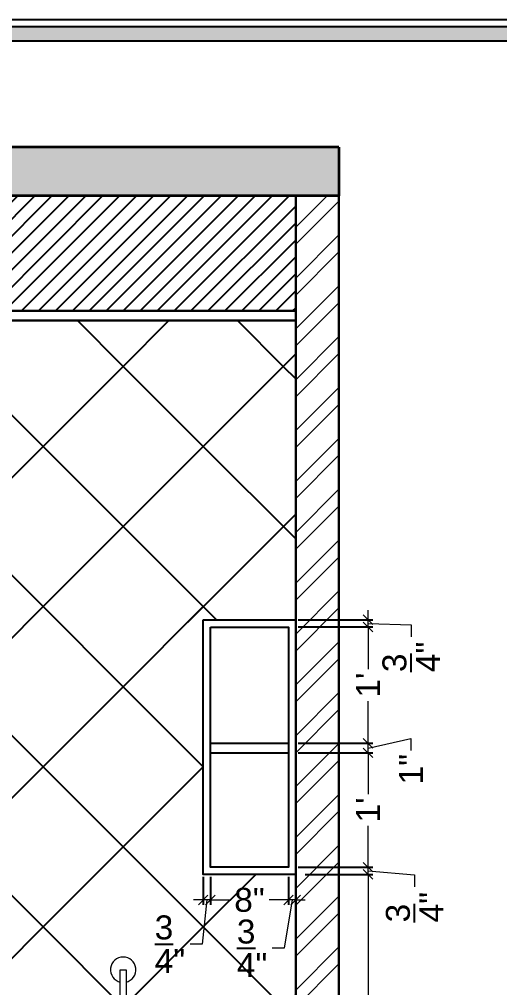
# Model space of a CAD drawing. Header units: millimetres. Extents: x 56222 to 3066687, y -650199 to -121287.
# Drawn here: x 148731.1 to 148781.2, y -183293.1 to -183192.1 of the extents above; entities that cross this region are included whole.
import ezdxf

# ---------------------------------------------------------------- set-up
doc = ezdxf.new("R2010")
doc.units = ezdxf.units.MM
doc.header["$MEASUREMENT"] = 0
doc.header["$PDMODE"] = 35
doc.layers.get('Defpoints').update_dxf_attribs({"color": 220})
for name, color, linetype, lineweight in [('dim05', 1, 'Continuous', 13), ('NAME PLATE', 7, 'Continuous', 25), ('UTILITY', 48, 'Continuous', 9), ('wall', 7, 'Continuous', 30), ('XX~SLAB ( BEAM )~ ( DIM )', 7, 'Continuous', 9)]:
    doc.layers.add(name, color=color, linetype=linetype, lineweight=lineweight)
doc.layers.add('hatch', color=253, linetype='Continuous', lineweight=0, transparency=0.4)
doc.styles.add('Arial', font='arial.ttf')
doc.styles.get("Standard").update_dxf_attribs({"font": 'arial.ttf', "height": 6})
doc.dimstyles.new('ISO-25', dxfattribs={"dimtxt": 2.5, "dimasz": 1, "dimexe": 0.5, "dimexo": 1, "dimtad": 0, "dimdec": 1, "dimlunit": 4, "dimtxsty": 'Standard', "dimblk": 'OBLIQUE', "dimcen": 2.5, "dimclrd": 1, "dimclre": 1, "dimclrt": 5, "dimadec": 0, "dimazin": 0, "dimtfac": 1, "dimtdec": 1, "dimtmove": 0, "dimatfit": 3, "dimfxl": 1, "dimlwd": -1, "dimarcsym": 0})

# ---------------------------------------------------------------- blocks, each defined once
blk = doc.blocks.new('_Oblique')
at = {"layer": 'wall', "color": 0, "lineweight": -2}
blk.add_line((-0.5, -0.5), (0.5, 0.5), dxfattribs=at)
blk = doc.blocks.new('*D1169')
at = {"layer": 'Defpoints', "color": 0, "lineweight": 25, "transparency": 16777216}
for p in [(148759.93, -183281.29), (148767.48, -183281.29), (148759.93, -183328.53)]:
    blk.add_point(p, dxfattribs=at)
at = {"layer": 'dim05', "color": 1, "linetype": 'Continuous', "lineweight": -2, "transparency": 16777216}
for p, q in [((148760.93, -183281.29), (148767.98, -183281.29)), ((148760.93, -183328.53), (148767.98, -183328.53))]:
    blk.add_line(p, q, dxfattribs=at)
at = {"layer": 'dim05', "color": 1, "linetype": 'Continuous', "transparency": 16777216}
for p, q in [((148767.48, -183281.29), (148767.48, -183299.04)), ((148767.48, -183328.53), (148767.48, -183310.77))]:
    blk.add_line(p, q, dxfattribs=at)
at = {"layer": 'dim05', "color": 1, "transparency": 16777216}
for p, rotation in [((148767.48, -183281.29), 90), ((148767.48, -183328.53), 270)]:
    blk.add_blockref('_Oblique', p, dxfattribs=dict(at, rotation=rotation))
at = {"layer": 'dim05', "color": 5, "lineweight": 25, "transparency": 16777216, "insert": (148767.48, -183304.91), "char_height": 2.5, "attachment_point": 5, "rotation": 90, "style": 'Arial'}
blk.add_mtext('3\'-11{\\H1x;\\S1/4;}"', dxfattribs=at)
blk = doc.blocks.new('*D1182')
at = {"layer": 'Defpoints', "color": 0, "lineweight": 25, "transparency": 16777216}
for p in [(148759.18, -183280.54), (148767.48, -183280.54), (148759.93, -183281.29)]:
    blk.add_point(p, dxfattribs=at)
at = {"layer": 'dim05', "color": 1, "linetype": 'Continuous', "transparency": 16777216}
for p, q in [((148767.48, -183280.54), (148767.48, -183279.54)), ((148767.48, -183281.29), (148767.48, -183280.54)), ((148767.48, -183281.29), (148767.48, -183280.54)), ((148767.48, -183280.91), (148772.34, -183281.35)), ((148767.48, -183281.29), (148767.48, -183282.29)), ((148772.34, -183281.35), (148772.34, -183282.6))]:
    blk.add_line(p, q, dxfattribs=at)
at = {"layer": 'dim05', "color": 1, "linetype": 'Continuous', "lineweight": -2, "transparency": 16777216}
for p, q in [((148760.18, -183280.54), (148767.98, -183280.54)), ((148760.93, -183281.29), (148767.98, -183281.29))]:
    blk.add_line(p, q, dxfattribs=at)
at = {"layer": 'dim05', "color": 1, "transparency": 16777216}
for p, rotation in [((148767.48, -183280.54), 270), ((148767.48, -183281.29), 90)]:
    blk.add_blockref('_Oblique', p, dxfattribs=dict(at, rotation=rotation))
at = {"layer": 'dim05', "color": 5, "lineweight": 25, "transparency": 16777216, "insert": (148772.34, -183284.71), "char_height": 2.5, "attachment_point": 5, "rotation": 90, "style": 'Arial'}
blk.add_mtext('{\\H1x;\\S3/4;}"', dxfattribs=at)
blk = doc.blocks.new('*D1183')
at = {"layer": 'Defpoints', "color": 0, "lineweight": 25, "transparency": 16777216}
for p in [(148759.18, -183268.61), (148767.48, -183268.61), (148759.18, -183280.54)]:
    blk.add_point(p, dxfattribs=at)
at = {"layer": 'dim05', "color": 1, "linetype": 'Continuous', "lineweight": -2, "transparency": 16777216}
for p, q in [((148760.18, -183268.61), (148767.98, -183268.61)), ((148760.18, -183280.54), (148767.98, -183280.54))]:
    blk.add_line(p, q, dxfattribs=at)
at = {"layer": 'dim05', "color": 1, "linetype": 'Continuous', "transparency": 16777216}
for p, q in [((148767.48, -183268.61), (148767.48, -183272.91)), ((148767.48, -183280.54), (148767.48, -183276.23))]:
    blk.add_line(p, q, dxfattribs=at)
at = {"layer": 'dim05', "color": 1, "transparency": 16777216}
for p, rotation in [((148767.48, -183268.61), 90), ((148767.48, -183280.54), 270)]:
    blk.add_blockref('_Oblique', p, dxfattribs=dict(at, rotation=rotation))
at = {"layer": 'dim05', "color": 5, "lineweight": 25, "transparency": 16777216, "insert": (148767.48, -183274.57), "char_height": 2.5, "attachment_point": 5, "rotation": 90, "style": 'Arial'}
blk.add_mtext("1'", dxfattribs=at)
blk = doc.blocks.new('*D1184')
at = {"layer": 'Defpoints', "color": 0, "lineweight": 25, "transparency": 16777216}
for p in [(148759.18, -183267.61), (148767.48, -183267.61), (148759.18, -183268.61)]:
    blk.add_point(p, dxfattribs=at)
at = {"layer": 'dim05', "color": 1, "linetype": 'Continuous', "transparency": 16777216}
for p, q in [((148767.48, -183267.61), (148767.48, -183266.61)), ((148767.48, -183268.11), (148771.96, -183267.13)), ((148767.48, -183268.61), (148767.48, -183267.61)), ((148767.48, -183268.61), (148767.48, -183267.61)), ((148771.96, -183267.13), (148771.96, -183268.38)), ((148767.48, -183268.61), (148767.48, -183269.61))]:
    blk.add_line(p, q, dxfattribs=at)
at = {"layer": 'dim05', "color": 1, "linetype": 'Continuous', "lineweight": -2, "transparency": 16777216}
for p, q in [((148760.18, -183267.61), (148767.98, -183267.61)), ((148760.18, -183268.61), (148767.98, -183268.61))]:
    blk.add_line(p, q, dxfattribs=at)
at = {"layer": 'dim05', "color": 1, "transparency": 16777216}
for p, rotation in [((148767.48, -183267.61), 270), ((148767.48, -183268.61), 90)]:
    blk.add_blockref('_Oblique', p, dxfattribs=dict(at, rotation=rotation))
at = {"layer": 'dim05', "color": 5, "lineweight": 25, "transparency": 16777216, "insert": (148771.96, -183270.32), "char_height": 2.5, "attachment_point": 5, "rotation": 90, "style": 'Arial'}
blk.add_mtext('1"', dxfattribs=at)
blk = doc.blocks.new('*D1185')
at = {"layer": 'Defpoints', "color": 0, "lineweight": 25, "transparency": 16777216}
for p in [(148759.29, -183255.49), (148767.48, -183255.49), (148759.18, -183267.61)]:
    blk.add_point(p, dxfattribs=at)
at = {"layer": 'dim05', "color": 1, "linetype": 'Continuous', "lineweight": -2, "transparency": 16777216}
for p, q in [((148760.29, -183255.49), (148767.98, -183255.49)), ((148760.18, -183267.61), (148767.98, -183267.61))]:
    blk.add_line(p, q, dxfattribs=at)
at = {"layer": 'dim05', "color": 1, "linetype": 'Continuous', "transparency": 16777216}
for p, q in [((148767.48, -183255.49), (148767.48, -183259.89)), ((148767.48, -183267.61), (148767.48, -183263.21))]:
    blk.add_line(p, q, dxfattribs=at)
at = {"layer": 'dim05', "color": 1, "transparency": 16777216}
for p, rotation in [((148767.48, -183255.49), 90), ((148767.48, -183267.61), 270)]:
    blk.add_blockref('_Oblique', p, dxfattribs=dict(at, rotation=rotation))
at = {"layer": 'dim05', "color": 5, "lineweight": 25, "transparency": 16777216, "insert": (148767.48, -183261.55), "char_height": 2.5, "attachment_point": 5, "rotation": 90, "style": 'Arial'}
blk.add_mtext("1'", dxfattribs=at)
blk = doc.blocks.new('*D1186')
at = {"layer": 'Defpoints', "color": 0, "lineweight": 25, "transparency": 16777216}
for p in [(148759.18, -183254.74), (148767.48, -183254.74), (148759.18, -183255.49)]:
    blk.add_point(p, dxfattribs=at)
at = {"layer": 'dim05', "color": 1, "linetype": 'Continuous', "transparency": 16777216}
for p, q in [((148767.48, -183254.74), (148767.48, -183253.74)), ((148767.48, -183255.49), (148767.48, -183254.74)), ((148767.48, -183255.49), (148767.48, -183254.74)), ((148767.48, -183255.12), (148771.98, -183255.25)), ((148767.48, -183255.49), (148767.48, -183256.49)), ((148771.98, -183255.25), (148771.98, -183256.5))]:
    blk.add_line(p, q, dxfattribs=at)
at = {"layer": 'dim05', "color": 1, "linetype": 'Continuous', "lineweight": -2, "transparency": 16777216}
for p, q in [((148760.18, -183254.74), (148767.98, -183254.74)), ((148760.18, -183255.49), (148767.98, -183255.49))]:
    blk.add_line(p, q, dxfattribs=at)
at = {"layer": 'dim05', "color": 1, "transparency": 16777216}
for p, rotation in [((148767.48, -183254.74), 270), ((148767.48, -183255.49), 90)]:
    blk.add_blockref('_Oblique', p, dxfattribs=dict(at, rotation=rotation))
at = {"layer": 'dim05', "color": 5, "lineweight": 25, "transparency": 16777216, "insert": (148771.98, -183258.61), "char_height": 2.5, "attachment_point": 5, "rotation": 90, "style": 'Arial'}
blk.add_mtext('{\\H1x;\\S3/4;}"', dxfattribs=at)
blk = doc.blocks.new('*D1187')
at = {"layer": 'Defpoints', "color": 0, "lineweight": 25, "transparency": 16777216}
for p in [(148759.18, -183280.54), (148759.93, -183281.29), (148759.18, -183283.96)]:
    blk.add_point(p, dxfattribs=at)
at = {"layer": 'dim05', "color": 1, "linetype": 'Continuous', "lineweight": -2, "transparency": 16777216}
for p, q in [((148759.18, -183281.54), (148759.18, -183284.46)), ((148759.93, -183282.29), (148759.93, -183284.46))]:
    blk.add_line(p, q, dxfattribs=at)
at = {"layer": 'dim05', "color": 1, "linetype": 'Continuous', "transparency": 16777216}
for p, q in [((148759.18, -183283.96), (148758.18, -183283.96)), ((148759.56, -183283.96), (148758.74, -183289)), ((148759.93, -183283.96), (148759.18, -183283.96)), ((148759.93, -183283.96), (148759.18, -183283.96)), ((148759.93, -183283.96), (148760.93, -183283.96)), ((148758.74, -183289), (148757.49, -183289))]:
    blk.add_line(p, q, dxfattribs=at)
at = {"layer": 'dim05', "color": 1, "transparency": 16777216}
blk.add_blockref('_Oblique', (148759.18, -183283.96), dxfattribs=at)
at = {"layer": 'dim05', "color": 1, "transparency": 16777216, "rotation": 180}
blk.add_blockref('_Oblique', (148759.93, -183283.96), dxfattribs=at)
at = {"layer": 'dim05', "color": 5, "lineweight": 25, "transparency": 16777216, "insert": (148755.38, -183289), "char_height": 2.5, "attachment_point": 5, "style": 'Arial'}
blk.add_mtext('{\\H1x;\\S3/4;}"', dxfattribs=at)
blk = doc.blocks.new('*D1188')
at = {"layer": 'Defpoints', "color": 0, "lineweight": 25, "transparency": 16777216}
for p in [(148751.03, -183280.54), (148759.18, -183280.54), (148759.18, -183283.96)]:
    blk.add_point(p, dxfattribs=at)
at = {"layer": 'dim05', "color": 1, "linetype": 'Continuous', "lineweight": -2, "transparency": 16777216}
for p, q in [((148751.03, -183281.54), (148751.03, -183284.46)), ((148759.18, -183281.54), (148759.18, -183284.46))]:
    blk.add_line(p, q, dxfattribs=at)
at = {"layer": 'dim05', "color": 1, "linetype": 'Continuous', "transparency": 16777216}
for p, q in [((148751.03, -183283.96), (148753.05, -183283.96)), ((148759.18, -183283.96), (148757.17, -183283.96))]:
    blk.add_line(p, q, dxfattribs=at)
at = {"layer": 'dim05', "color": 1, "transparency": 16777216, "rotation": 180}
blk.add_blockref('_Oblique', (148751.03, -183283.96), dxfattribs=at)
at = {"layer": 'dim05', "color": 1, "transparency": 16777216}
blk.add_blockref('_Oblique', (148759.18, -183283.96), dxfattribs=at)
at = {"layer": 'dim05', "color": 5, "lineweight": 25, "transparency": 16777216, "insert": (148755.11, -183283.96), "char_height": 2.5, "attachment_point": 5, "style": 'Arial'}
blk.add_mtext('8"', dxfattribs=at)
blk = doc.blocks.new('*D1189')
at = {"layer": 'Defpoints', "color": 0, "lineweight": 25, "transparency": 16777216}
for p in [(148750.28, -183280.54), (148751.03, -183280.54), (148750.28, -183283.96)]:
    blk.add_point(p, dxfattribs=at)
at = {"layer": 'dim05', "color": 1, "linetype": 'Continuous', "lineweight": -2, "transparency": 16777216}
for p, q in [((148750.28, -183281.54), (148750.28, -183284.46)), ((148751.03, -183281.54), (148751.03, -183284.46))]:
    blk.add_line(p, q, dxfattribs=at)
at = {"layer": 'dim05', "color": 1, "linetype": 'Continuous', "transparency": 16777216}
for p, q in [((148750.28, -183283.96), (148749.28, -183283.96)), ((148750.66, -183283.96), (148750.17, -183288.57)), ((148751.03, -183283.96), (148750.28, -183283.96)), ((148751.03, -183283.96), (148750.28, -183283.96)), ((148751.03, -183283.96), (148752.03, -183283.96)), ((148750.17, -183288.57), (148748.92, -183288.57))]:
    blk.add_line(p, q, dxfattribs=at)
at = {"layer": 'dim05', "color": 1, "transparency": 16777216}
blk.add_blockref('_Oblique', (148750.28, -183283.96), dxfattribs=at)
at = {"layer": 'dim05', "color": 1, "transparency": 16777216, "rotation": 180}
blk.add_blockref('_Oblique', (148751.03, -183283.96), dxfattribs=at)
at = {"layer": 'dim05', "color": 5, "lineweight": 25, "transparency": 16777216, "insert": (148746.81, -183288.57), "char_height": 2.5, "attachment_point": 5, "style": 'Arial'}
blk.add_mtext('{\\H1x;\\S3/4;}"', dxfattribs=at)

msp = doc.modelspace()

# ---------------------------------------------------------------- hatches: boundary and pattern name
at = {"layer": 'hatch'}
h = msp.add_hatch(dxfattribs=at)
h.set_pattern_fill('AR-CONC', color=256, scale=0.5)
h.set_pattern_definition([(50, (3017.7204, -5147.709), (3.586300913, -0.313760675), [0.375, -4.125]), (355, (3017.7204, -5147.709), (-0.69375667, 3.76096067), [0.3, -3.3]), (100.4514445, (3018.0193, -5147.735), (2.892544234, 3.447199955), [0.31870096, -3.50571056]), (46.1842, (3017.7204, -5146.709), (5.33620665, -0.8275964), [0.5625, -6.1875]), (96.6356355, (3018.165, -5146.778), (4.67330973, 4.870593), [0.47805171, -5.2585688]), (351.184164, (3017.7204, -5146.709), (4.67330973, 4.870593), [0.45, -4.95]), (21, (3018.2204, -5146.959), (2.98453526, -2.013094453), [0.375, -4.125]), (326, (3018.2204, -5146.959), (1.21657666, 3.625750225), [0.3, -3.3]), (71.4514447, (3018.469, -5147.1268), (4.201111884, 1.612655764), [0.31870095, -3.50571056]), (37.5, (3017.7204, -5147.709), (0.0607992766, 1.664469269), [0, -3.26, 0, -3.35, 0, -3.3125]), (7.5, (3017.7204, -5147.709), (1.315347687, 1.97205856), [0, -1.91, 0, -3.185, 0, -1.2625]), (327.5, (3016.6054, -5147.709), (2.669112181, -0.112774359), [0, -1.25, 0, -3.9, 0, -5.175]), (317.5, (3016.1054, -5147.709), (2.915930847, 0.500524912), [0, -1.625, 0, -2.59, 0, -3.675])])
h.paths.add_polyline_path([(148764.433, -183210.529), (148764.433, -183205.469), (148680.433, -183205.469), (148680.433, -183210.529)])
at = {"layer": 'hatch', "ltscale": 10}
h = msp.add_hatch(dxfattribs=at)
h.set_pattern_fill('ANSI32', color=256, scale=10, style=0)
h.set_pattern_definition([(45, (3017.7204, -5141.769), (-2.65165043, 2.65165043), []), (45, (3019.4882, -5141.769), (-2.65165043, 2.65165043), [])])
h.paths.add_polyline_path([(148680.433, -183331.529), (148684.933, -183331.529), (148684.933, -183210.529), (148680.433, -183210.529)])
h.paths.add_polyline_path([(148764.433, -183210.529), (148759.933, -183210.529), (148759.933, -183331.529), (148764.433, -183331.529)])
at = {"layer": 'hatch', "linetype": 'Continuous', "lineweight": 25}
h = msp.add_hatch(dxfattribs=at)
h.set_pattern_fill('ANSI31', color=6, scale=10)
h.set_pattern_definition([(45, (-4704.4674, -2318.7921), (-0.8838834765, 0.8838834765), [])])
h.paths.add_polyline_path([(148759.933, -183210.529), (148684.933, -183210.529), (148684.933, -183222.529), (148759.933, -183222.529)])
at = {"layer": 'NAME PLATE', "true_color": 0xd39e00}
h = msp.add_hatch(color=42, dxfattribs=at)
h.paths.add_polyline_path([(148672.724, -183192.877), (148672.724, -183343.7), (148887, -183343.7), (148887, -183192.877)])
h.paths.add_polyline_path([(148674.228, -183194.381), (148885.496, -183194.381), (148885.496, -183342.196), (148674.228, -183342.196)], flags=16)

# ---------------------------------------------------------------- linework, layer by layer
at = {"color": 6, "lineweight": 30}
for p, q in [((148759.933, -183222.529), (148684.933, -183222.529)), ((148759.933, -183223.529), (148684.933, -183223.529))]:
    msp.add_line(p, q, dxfattribs=at)
at = {"layer": 'dim05', "color": 1, "lineweight": 35}
for p, q in [((148764.433, -183205.469), (148680.433, -183205.469)), ((148764.433, -183205.469), (148764.433, -183210.529)), ((148764.433, -183210.529), (148680.433, -183210.529))]:
    msp.add_line(p, q, dxfattribs=at)
at = {"layer": 'NAME PLATE', "color": 42, "true_color": 0xd39e00, "elevation": -0.5}
for points in [[(148671.972, -183192.125), (148887.751, -183192.125), (148887.751, -183344.452), (148671.972, -183344.452)], [(148672.724, -183192.877), (148887, -183192.877), (148887, -183343.7), (148672.724, -183343.7)], [(148674.228, -183194.381), (148885.496, -183194.381), (148885.496, -183342.196), (148674.228, -183342.196)]]:
    msp.add_lwpolyline(points, close=True, dxfattribs=at)
at = {"layer": 'UTILITY', "ltscale": 3}
msp.add_lwpolyline([(148741.632, -183291.236), (148742.234, -183291.236), (148742.234, -183297.57), (148741.632, -183297.57)], close=True, dxfattribs=at)
msp.add_arc((148741.933, -183291.236), 1.322, 283.15447, 256.84553, dxfattribs=at)
at = {"layer": 'wall', "lineweight": 30}
for p, q in [((148759.933, -183210.529), (148759.933, -183331.529)), ((148764.433, -183210.529), (148764.433, -183331.529))]:
    msp.add_line(p, q, dxfattribs=at)
at = {"layer": 'XX~SLAB ( BEAM )~ ( DIM )', "color": 85, "lineweight": 25, "true_color": 0x689457}
for p, q in [((148751.035, -183267.605), (148759.183, -183267.605)), ((148751.035, -183268.605), (148759.183, -183268.605))]:
    msp.add_line(p, q, dxfattribs=at)
for points in [[(148746.713, -183223.529), (148741.933, -183228.31), (148737.153, -183223.529)], [(148753.856, -183223.529), (148758.636, -183228.31), (148759.933, -183227.013)], [(148723.934, -183229.606), (148725.23, -183228.31), (148733.581, -183236.661), (148725.23, -183245.013), (148723.933, -183243.716)], [(148752.905, -183234.041), (148758.636, -183228.31), (148759.933, -183229.606)], [(148759.933, -183246.31), (148750.285, -183236.661), (148752.905, -183234.041)], [(148748.668, -183254.981), (148759.933, -183243.716)], [(148723.933, -183260.42), (148725.23, -183261.716), (148733.581, -183253.365), (148725.23, -183245.013), (148723.933, -183246.31)], [(148750.285, -183253.365), (148741.933, -183261.716), (148733.581, -183253.365), (148741.933, -183245.013), (148751.664, -183254.743)], [(148723.934, -183263.012), (148725.23, -183261.716), (148733.581, -183270.068), (148725.23, -183278.42), (148724.933, -183278.123)], [(148723.933, -183293.826), (148725.23, -183295.123), (148733.581, -183286.771), (148725.23, -183278.42), (148724.933, -183278.716)], [(148755.771, -183281.285), (148750.285, -183286.771), (148758.636, -183295.123), (148759.933, -183293.826)]]:
    msp.add_lwpolyline(points, dxfattribs=at)
for points in [[(148733.581, -183236.661), (148741.933, -183245.013), (148750.285, -183236.661), (148741.933, -183228.31)], [(148750.285, -183254.743), (148759.933, -183254.743), (148759.933, -183281.285), (148750.285, -183281.285)], [(148751.035, -183255.493), (148759.183, -183255.493), (148759.183, -183280.535), (148751.035, -183280.535)], [(148750.285, -183270.068), (148741.933, -183261.716), (148733.581, -183270.068), (148741.933, -183278.42)], [(148733.581, -183286.771), (148741.933, -183278.42), (148750.285, -183286.771), (148741.933, -183295.123)]]:
    msp.add_lwpolyline(points, close=True, dxfattribs=at)

# ---------------------------------------------------------------- dimensions: what is measured, and where the dimension line sits
at = {"layer": 'dim05', "color": 27, "lineweight": 25, "true_color": 0x7d5120}
for base, p1, p2, picture, middle in [((148767.48, -183254.743), (148759.183, -183255.493), (148759.183, -183254.743), '*D1186', (148771.979, -183257.124)), ((148767.48, -183267.605), (148759.183, -183268.605), (148759.183, -183267.605), '*D1184', (148771.959, -183269.002)), ((148767.48, -183280.535), (148759.933, -183281.285), (148759.183, -183280.535), '*D1182', (148772.342, -183283.227))]:
    dim = msp.add_linear_dim(base=base, p1=p1, p2=p2, angle=90, dimstyle='ISO-25', override={"dimdec": 2, "dimtxsty": 'Arial', "dimtmove": 1}, dxfattribs=at)
    dim.commit()
    dim.dimension.update_dxf_attribs({"geometry": picture, "text_midpoint": middle, "dimtype": 160})
for base, p1, p2, picture, middle in [((148767.48, -183255.493), (148759.183, -183267.605), (148759.287, -183255.493), '*D1185', (148767.48, -183261.549)), ((148767.48, -183268.605), (148759.183, -183280.535), (148759.183, -183268.605), '*D1183', (148767.48, -183274.57)), ((148767.48, -183281.285), (148759.933, -183328.529), (148759.933, -183281.285), '*D1169', (148767.48, -183304.907))]:
    dim = msp.add_linear_dim(base=base, p1=p1, p2=p2, angle=90, dimstyle='ISO-25', override={"dimdec": 2, "dimtxsty": 'Arial', "dimtmove": 1}, dxfattribs=at)
    dim.commit()
    dim.dimension.update_dxf_attribs({"geometry": picture, "text_midpoint": middle})
for base, p1, p2, picture, middle in [((148750.285, -183283.963), (148751.035, -183280.535), (148750.285, -183280.535), '*D1189', (148748.291, -183288.568)), ((148759.183, -183283.963), (148759.933, -183281.285), (148759.183, -183280.535), '*D1187', (148756.869, -183288.997))]:
    dim = msp.add_linear_dim(base=base, p1=p1, p2=p2, dimstyle='ISO-25', override={"dimdec": 2, "dimtxsty": 'Arial', "dimtmove": 1}, dxfattribs=at)
    dim.commit()
    dim.dimension.update_dxf_attribs({"geometry": picture, "text_midpoint": middle, "dimtype": 160})
dim = msp.add_linear_dim(base=(148759.183, -183283.963), p1=(148751.035, -183280.535), p2=(148759.183, -183280.535), dimstyle='ISO-25', override={"dimdec": 0, "dimtxsty": 'Arial', "dimtmove": 1}, dxfattribs=at)
dim.commit()
dim.dimension.update_dxf_attribs({"geometry": '*D1188', "text_midpoint": (148755.109, -183283.963)})

doc.saveas('drawing.dxf')
